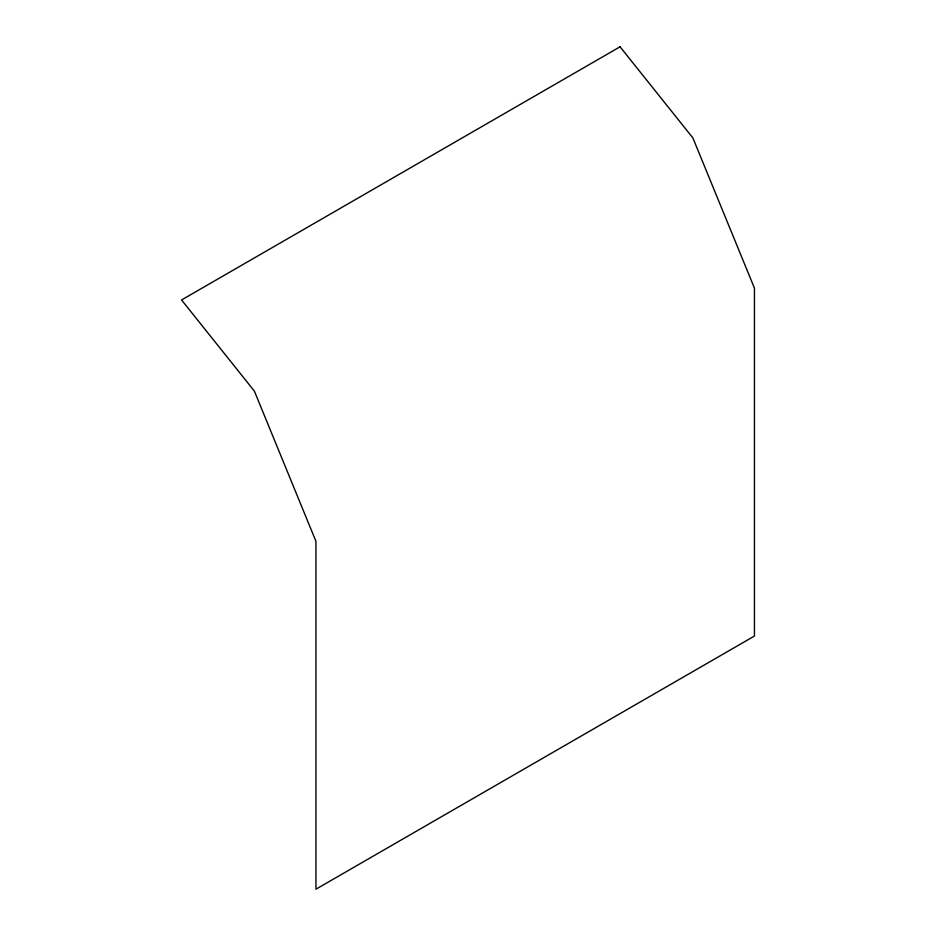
<?xml version="1.0" encoding="UTF-8"?>
<svg xmlns="http://www.w3.org/2000/svg" width="936" height="936" viewBox="0 0 936 936"><rect width="100%" height="100%" fill="white"/><g stroke="black" fill="none" stroke-linecap="round" stroke-linejoin="round"><path stroke-width="1.4" d="M620.065 46.8L181.561 299.965L254.381 391.119L315.935 541.3L315.935 889.2L754.439 636.035L754.439 288.136L692.886 137.943L620.065 46.8"/></g></svg>
